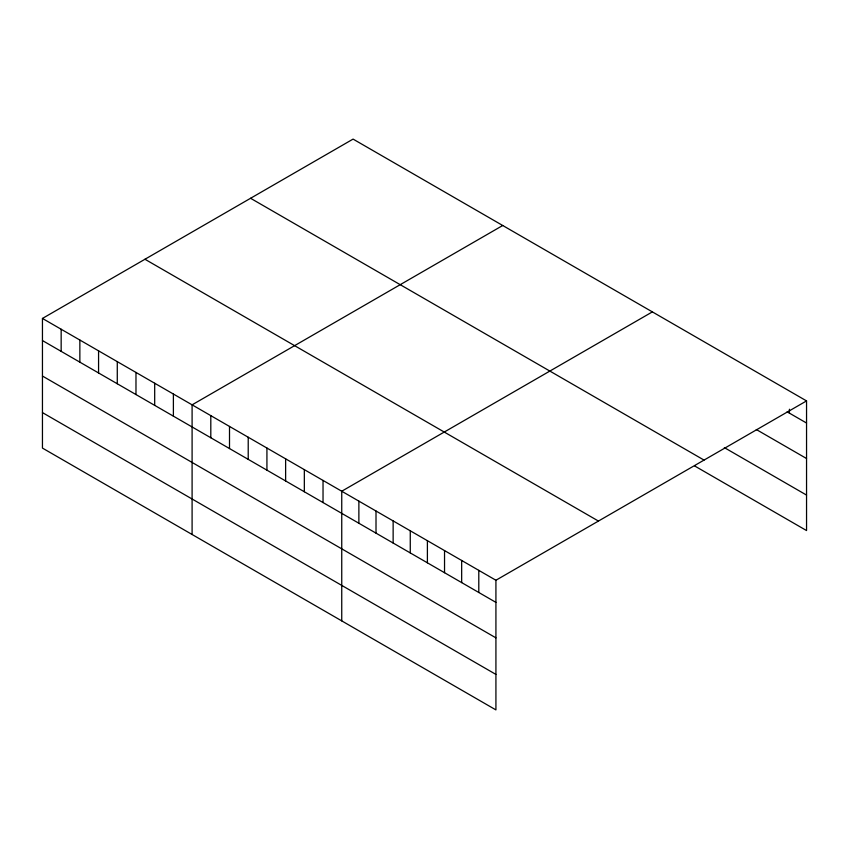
<?xml version="1.0" encoding="UTF-8"?>
<svg xmlns="http://www.w3.org/2000/svg" width="849" height="849" viewBox="0 0 849 849"><rect width="100%" height="100%" fill="white"/><g stroke="black" fill="none" stroke-linecap="round" stroke-linejoin="round"><path stroke-width="1.27" d="M42.45 318.439L495.922 580.249L495.922 709.902L42.45 448.092L42.45 318.439L353.078 139.098L806.55 400.908L806.55 530.561L694.631 465.942M502.725 225.494L192.097 404.835L192.097 534.488M652.372 311.891L341.744 491.231L341.744 620.884M495.922 580.249L806.55 400.908M787.14 411.829L806.55 423.035M756.3 429.509L806.55 458.524M724.324 447.603L806.55 495.084M250.572 198.284L704.044 460.094M144.956 259.253L598.428 521.063M42.45 340.555L495.922 602.376M42.45 376.043L495.922 637.854M42.45 412.603L495.922 674.414M789.421 409.239L789.421 413.145M478.794 570.358L478.794 592.485M461.665 560.467L461.665 582.594M444.536 550.577L444.536 572.704M427.397 540.686L427.397 562.813M410.269 530.795L410.269 552.922M393.14 520.904L393.14 543.031M376.011 511.013L376.011 533.14M358.872 501.122L358.872 523.249M323.034 480.428L323.034 502.555M304.335 469.635L304.335 491.751M285.625 458.831L285.625 480.959M266.926 448.028L266.926 470.155M248.216 437.235L248.216 459.351M229.506 426.431L229.506 448.559M210.807 415.628L210.807 437.755M173.387 394.032L173.387 416.159M154.688 383.239L154.688 405.355M135.978 372.435L135.978 394.562M117.279 361.632L117.279 383.759M98.569 350.839L98.569 372.955M79.859 340.035L79.859 362.162M61.16 329.232L61.16 351.359"/></g></svg>
